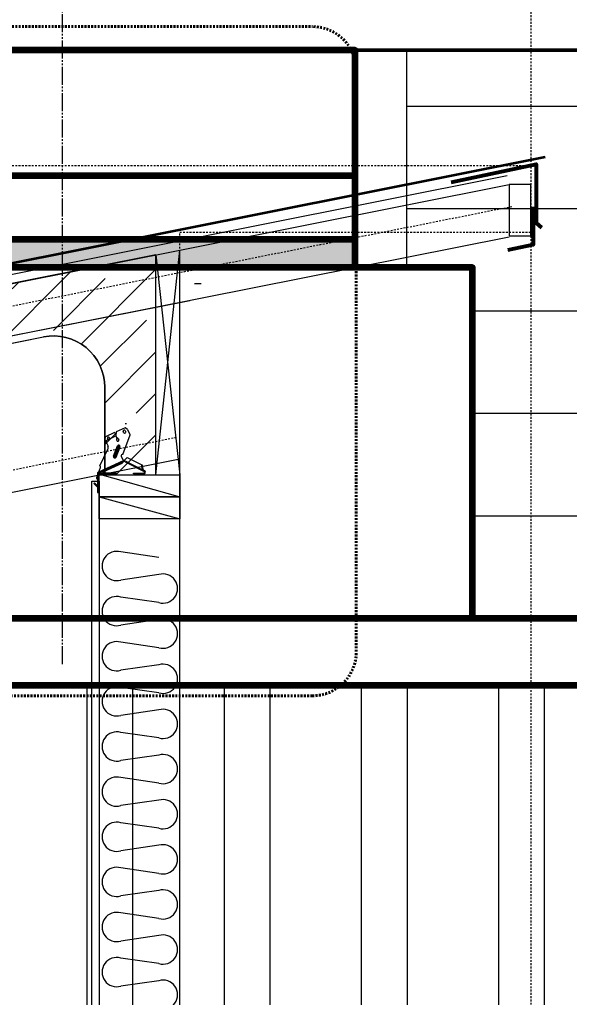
# Model space of a CAD drawing. Header units: inches. Extents: x -3905 to 10892, y 1064 to 9590.
# Drawn here: x 1424.2 to 1461.7, y 3556.5 to 3623.3 of the extents above; entities that cross this region are included whole.
import ezdxf

# ---------------------------------------------------------------- set-up
doc = ezdxf.new("R2010")
doc.units = ezdxf.units.IN
doc.header["$MEASUREMENT"] = 0
doc.header["$PDMODE"] = 3
for name, pattern in [('HIDDEN2', [0.1875, 0.125, -0.0625]), ('MYHIDDEN', [0.1875, 0.125, -0.0625]), ('MYPHANTOM', [1.6875, 1.25, -0.0625, 0.125, -0.0625, 0.125, -0.0625])]:
    doc.linetypes.add(name, pattern=pattern)
doc.layers.add('ELEVATIONS', color=40, linetype='Continuous', lineweight=0)
doc.layers.add('SECTIONS', color=70, linetype='Continuous', lineweight=0)
doc.styles.get("Standard").update_dxf_attribs({"font": 'arial.ttf', "oblique": 10})
doc.dimstyles.new('WeaselDims$0', dxfattribs={"dimtxt": 0.1, "dimasz": 0.0325, "dimexe": 0.0625, "dimexo": 0.125, "dimgap": 0.09, "dimtad": 0, "dimdec": 4, "dimzin": 0, "dimdsep": 46, "dimlunit": 4, "dimtxsty": 'Standard', "dimblk": 'BOXFILLED', "dimcen": 0.09, "dimadec": 0, "dimazin": 0, "dimtfac": 1, "dimtdec": 4, "dimtofl": 0, "dimtmove": 1, "dimatfit": 3, "dimfxl": 1, "dimfrac": 2, "dimtolj": 1, "dimtzin": 0, "dimarcsym": 0})

# ---------------------------------------------------------------- blocks, each defined once
blk = doc.blocks.new('_BoxFilled')
at = {"color": 0, "linetype": 'ByBlock', "lineweight": -2}
blk.add_line((-0.5, 0), (-1, 0), dxfattribs=at)
at = {"color": 0, "linetype": 'ByBlock'}
blk.add_solid([(-0.5, 0.5), (0.5, 0.5), (-0.5, -0.5), (0.5, -0.5)], dxfattribs=at)
blk = doc.blocks.new('*D405')
at = {"layer": 'Defpoints', "color": 0, "linetype": 'Continuous', "lineweight": 5, "transparency": 16777216}
for p in [(1459.109, 3637.33), (1479.315, 3637.33), (1459.109, 3443.618)]:
    blk.add_point(p, dxfattribs=at)
at = {"layer": 'SECTIONS', "color": 0, "linetype": 'Continuous', "lineweight": -2, "transparency": 16777216}
for p, q in [((1462.109, 3637.33), (1480.815, 3637.33)), ((1479.315, 3636.55), (1479.315, 3546.856)), ((1479.315, 3444.398), (1479.315, 3534.093)), ((1462.109, 3443.618), (1480.815, 3443.618))]:
    blk.add_line(p, q, dxfattribs=at)
at = {"layer": 'SECTIONS', "color": 0, "linetype": 'Continuous', "lineweight": -2, "transparency": 16777216, "xscale": 0.78, "yscale": 0.78, "zscale": 0.78}
for p, rotation in [((1479.315, 3637.33), 90), ((1479.315, 3443.618), 270)]:
    blk.add_blockref('_BoxFilled', p, dxfattribs=dict(at, rotation=rotation))
at = {"layer": 'SECTIONS', "color": 0, "linetype": 'Continuous', "lineweight": 5, "transparency": 16777216, "insert": (1479.315, 3540.474), "char_height": 2.4, "attachment_point": 5, "rotation": 90}
blk.add_mtext('\\A1;17\'-0"', dxfattribs=at)
blk = doc.blocks.new('VPA35')
for p, q in [((1.041, 2.896), (0.428, 2.617)), ((1.041, 2.896), (1.15, 2.808)), ((1.155, 2.948), (1.144, 2.669)), ((1.768, 3.226), (1.155, 2.948)), ((1.614, 1.404), (2.116, 2.742)), ((1.614, 1.404), (2.116, 2.742)), ((1.614, 1.404), (2.116, 2.742)), ((1.671, 2.908), (1.645, 2.965)), ((1.944, 3.101), (1.768, 3.226)), ((1.813, 2.972), (1.787, 3.029)), ((1.944, 3.101), (2.099, 2.758)), ((0.408, 2.402), (0.428, 2.617)), ((0.408, 2.402), (0.459, 2.289)), ((0.532, 2.39), (0.459, 2.289)), ((0.459, 2.289), (0.604, 1.971)), ((0.532, 2.39), (1.144, 2.669)), ((0.59, 2.416), (0.564, 2.473)), ((0.732, 2.481), (0.706, 2.538)), ((1.144, 2.669), (1.216, 2.512)), ((1.177, 2.409), (1.203, 2.352)), ((1.291, 2.46), (1.317, 2.404)), ((1.319, 2.473), (1.345, 2.416)), ((0.056, 0.619), (0.602, 1.76)), ((0.056, 0.619), (0.602, 1.76)), ((0.985, 1.29), (1.249, 1.992)), ((1.029, 1.273), (1.293, 1.975)), ((1.117, 1.24), (1.38, 1.943)), ((1.161, 1.224), (1.424, 1.926)), ((-0.044, 0.137), (1.657, 0.91)), ((-0.012, 0.22), (1.658, 0.98)), ((1.551, 0.793), (0.299, 0.224)), ((1.507, 1.288), (1.675, 0.918)), ((1.507, 1.288), (1.597, 1.089)), ((1.649, 0.975), (1.653, 0.977)), ((1.766, 0.908), (3.028, 0.256)), ((1.768, 0.977), (2.96, 0.361)), ((1.917, 1.198), (2.954, 0.663)), ((2.962, 0.349), (2.914, 0.683)), ((-0.125, 0.092), (-0.125, -1.194)), ((-0.125, 0), (-0.062, 0)), ((-0.088, 0.181), (-0.043, 0.226)), ((-0.062, -1.194), (-0.062, 0)), ((-0.043, 0.137), (0.097, 0.512)), ((1.188, 0.125), (0, 0.125)), ((1.188, 0.062), (0, 0.062)), ((0.023, 0.062), (0.023, 0.125)), ((0.068, 0.434), (0.097, 0.512)), ((0.695, 0.062), (0.695, 0.125)), ((1.188, 0.062), (1.188, 0.125)), ((2.356, 0.078), (2.356, 0.125)), ((2.995, 0.373), (2.954, 0.663)), ((3.089, 0.295), (3.029, 0.326)), ((-0.365, -0.584), (-0.321, -0.539)), ((-0.125, -0.824), (-0.365, -0.584)), ((-0.321, -0.539), (-0.125, -0.736)), ((-0.188, -0.163), (-0.188, -0.226)), ((-0.125, -0.444), (-0.062, -0.444)), ((-0.125, -1.194), (-0.062, -1.194))]:
    blk.add_line(p, q)
at = {"linetype": 'Continuous', "lineweight": 5}
for p, q in [((1.71, 0.991), (1.917, 1.198)), ((2.356, 0.125), (3.029, 0.125)), ((2.356, 0.078), (3.099, 0.078))]:
    blk.add_line(p, q, dxfattribs=at)
for centre, radius, start, end in [((1.716, 2.997), 0.078, 24.45032, 204.45032), ((1.742, 2.94), 0.078, 204.45032, 24.45032), ((2.127, 2.771), 0.03, 204.45032, 249.51716), ((2.127, 2.771), 0.03, 204.45032, 249.51716), ((0.635, 2.505), 0.078, 24.45032, 204.45032), ((1.248, 2.441), 0.078, 24.45032, 204.45032), ((1.274, 2.384), 0.078, 204.45032, 24.45032), ((1.337, 1.959), 0.0938, 339.45032, 159.45032), ((1.337, 1.959), 0.0938, 339.45032, 159.45032), ((1.362, 2.493), 0.078, 167.70302, 204.45032), ((1.337, 1.959), 0.0467, 339.45032, 159.45032), ((1.337, 1.959), 0.0467, 339.45032, 159.45032), ((1.388, 2.436), 0.078, 204.45032, 241.19762), ((0.376, 1.868), 0.25, 334.45032, 24.45032), ((0.376, 1.868), 0.25, 334.45032, 24.45032), ((1.584, 1.324), 0.0855, 69.45032, 204.45032), ((1.584, 1.324), 0.0855, 69.45032, 204.45032), ((1.073, 1.257), 0.0938, 159.45032, 339.45032), ((1.073, 1.257), 0.0467, 159.45032, 339.45032), ((1.525, 0.85), 0.0625, 294.45032, 24.45032), ((1.708, 0.796), 0.125, 62.69196, 114.45032), ((1.71, 0.866), 0.125, 62.69192, 114.45032), ((0, 0.092), 0.125, 135, 180), ((0, 0), 0.125, 90, 180), ((0, 0), 0.0625, 90, 180), ((0, 0.092), 0.0625, 135, 163.77398), ((0.017, 0.542), 0.0855, 339.45032, 63.04471), ((0.017, 0.542), 0.0855, 339.45032, 63.04471), ((0.273, 0.281), 0.0625, 204.45032, 294.45032), ((3.086, 0.367), 0.125, 188.19163, 242.69196), ((3.057, 0.381), 0.0625, 188.19163, 242.69247), ((3.032, 0.184), 0.125, 302.69193, 62.69193), ((-0.125, -0.163), 0.0625, 90, 180), ((-0.125, -0.226), 0.0625, 180, 270)]:
    blk.add_arc(centre, radius, start, end)
blk.add_arc((3.029, 0.19), 0.0653, 269.59515, 90.40485, dxfattribs=at)

msp = doc.modelspace()

# ---------------------------------------------------------------- hatches: boundary and pattern name
at = {"layer": 'ELEVATIONS', "linetype": 'Continuous', "lineweight": 9}
h = msp.add_hatch(color=252, dxfattribs=at)
h.dxf.hatch_style = 1
h.paths.add_polyline_path([(1148.09618, 3600.47325), (1423.10399, 3600.47325), (1423.10399, 3606.37641), (1447.09618, 3606.37641), (1447.09618, 3608.30658), (1124.09618, 3608.30658), (1124.09618, 3521.42881), (1124.09618, 3508.6647), (1148.09618, 3508.6647)])
at = {"layer": 'ELEVATIONS', "linetype": 'Continuous', "lineweight": 5}
h = msp.add_hatch(dxfattribs=at)
h.set_pattern_fill('ANSI32', color=256, scale=25, angle=45)
h.set_pattern_definition([(90, (-1524.341, 8.977), (-9.375, 2e-15), []), (90, (-1521.216, 12.102), (-9.375, 2e-15), [])])
h.paths.add_polyline_path([(1845.10399, 3577.82173), (1447.10399, 3577.82173), (1423.10399, 3577.82173), (1423.10399, 3517.69637), (1845.10399, 3517.69637)])
at = {"layer": 'SECTIONS', "linetype": 'Continuous', "lineweight": 5}
h = msp.add_hatch(dxfattribs=at)
h.set_pattern_fill('ANSI35', color=256, scale=16)
h.set_pattern_definition([(45, (193.2876, -77.7163), (-2.828427, 2.828427), []), (45, (196.116, -77.7163), (-2.828427, 2.828427), [5, -1, 0, -1])])
edge = h.paths.add_edge_path()
edge.add_line((1189.97261, 3554.68725), (1189.96931, 3554.69323))
edge.add_line((1189.96931, 3554.69323), (1189.86202, 3554.93074))
edge.add_line((1189.86202, 3554.93074), (1189.77281, 3555.17708))
edge.add_line((1189.77281, 3555.17708), (1189.70092, 3555.4319))
edge.add_line((1189.70092, 3555.4319), (1189.64561, 3555.69482))
edge.add_line((1189.64561, 3555.69482), (1189.60612, 3555.96547))
edge.add_line((1189.60612, 3555.96547), (1189.58169, 3556.24348))
edge.add_line((1189.58169, 3556.24348), (1189.57158, 3556.52849))
edge.add_line((1189.57158, 3556.52849), (1189.57502, 3556.82013))
edge.add_line((1189.57502, 3556.82013), (1189.59127, 3557.11803))
edge.add_line((1189.59127, 3557.11803), (1189.61957, 3557.42182))
edge.add_line((1189.61957, 3557.42182), (1189.65918, 3557.73113))
edge.add_line((1189.65918, 3557.73113), (1189.70932, 3558.0456))
edge.add_line((1189.70932, 3558.0456), (1189.76926, 3558.36486))
edge.add_line((1189.76926, 3558.36486), (1189.83824, 3558.68853))
edge.add_line((1189.83824, 3558.68853), (1189.85072, 3558.74144))
edge.add_line((1189.85072, 3558.74144), (1167.23402, 3554.24019))
edge.add_line((1167.23402, 3554.24019), (1167.23402, 3539.61844))
edge.add_line((1167.23402, 3539.61844), (1170.73402, 3539.61844))
edge.add_line((1170.73402, 3539.61844), (1170.73402, 3547.98626))
edge.add_arc((1174.23402, 3547.98626), 3.5, 101.2561223, 180, ccw=False)
edge.add_line((1173.55084, 3551.41893), (1189.97261, 3554.68725))
edge = h.paths.add_edge_path()
edge.add_line((1200.73193, 3557.05933), (1200.73391, 3556.829))
edge.add_line((1200.73391, 3556.829), (1425.80865, 3601.62415))
edge.add_arc((1426.49183, 3598.19148), 3.5, 0, 101.2561223, ccw=False)
edge.add_line((1429.99183, 3598.19148), (1429.99183, 3592.18439))
edge.add_line((1429.99183, 3592.18439), (1433.49183, 3592.18439))
edge.add_line((1433.49183, 3592.18439), (1433.49183, 3607.23174))
edge.add_line((1433.49183, 3607.23174), (1201.4676, 3561.05347))
edge.add_line((1201.4676, 3561.05347), (1201.44343, 3560.9702))
edge.add_line((1201.44343, 3560.9702), (1201.3475, 3560.62883))
edge.add_line((1201.3475, 3560.62883), (1201.25584, 3560.28927))
edge.add_line((1201.25584, 3560.28927), (1201.16918, 3559.95182))
edge.add_line((1201.16918, 3559.95182), (1201.08824, 3559.61677))
edge.add_line((1201.08824, 3559.61677), (1201.01372, 3559.28444))
edge.add_line((1201.01372, 3559.28444), (1200.94633, 3558.95512))
edge.add_line((1200.94633, 3558.95512), (1200.8868, 3558.62912))
edge.add_line((1200.8868, 3558.62912), (1200.83584, 3558.30672))
edge.add_line((1200.83584, 3558.30672), (1200.79416, 3557.98825))
edge.add_line((1200.79416, 3557.98825), (1200.76247, 3557.67399))
edge.add_line((1200.76247, 3557.67399), (1200.74149, 3557.36425))
edge.add_line((1200.74149, 3557.36425), (1200.73193, 3557.05933))

# ---------------------------------------------------------------- linework, layer by layer
at = {"layer": 'ELEVATIONS', "linetype": 'Continuous', "lineweight": 50}
msp.add_line((1423.09618, 3621.22377), (1739.59618, 3621.22377), dxfattribs=at)
at = {"layer": 'ELEVATIONS', "linetype": 'Continuous', "lineweight": 5}
for p, q in [((1447.09618, 3621.22377), (1447.09618, 3606.37641)), ((1712.09618, 3617.37641), (1450.59618, 3617.37641)), ((1712.09618, 3610.37641), (1450.59618, 3610.37641)), ((1712.09618, 3603.37641), (1455.10399, 3603.37641)), ((1465.59618, 3596.37641), (1455.10399, 3596.37641)), ((1465.59618, 3589.37641), (1455.10399, 3589.37641))]:
    msp.add_line(p, q, dxfattribs=at)
at = {"layer": 'ELEVATIONS', "linetype": 'Continuous', "lineweight": 9}
for p, q in [((1450.59618, 3621.22377), (1450.59618, 3606.37641)), ((1423.10399, 3582.37641), (1845.10399, 3582.37641))]:
    msp.add_line(p, q, dxfattribs=at)
at = {"layer": 'ELEVATIONS', "linetype": 'Continuous', "lineweight": 90}
for p, q in [((1124.09618, 3612.65471), (1447.09618, 3612.65471)), ((1124.09618, 3608.30658), (1447.09618, 3608.30658)), ((1845.10399, 3582.37641), (1423.10399, 3582.37641)), ((1423.10399, 3577.82173), (1447.10399, 3577.82173)), ((1447.10399, 3577.82173), (1845.10399, 3577.82173))]:
    msp.add_line(p, q, dxfattribs=at)
for points in [[(1447.09618, 3606.37641), (1447.09618, 3621.22377), (1423.09618, 3621.22377), (1423.09618, 3685.12543), (1739.59618, 3685.12543), (1739.59618, 3621.22377), (1715.59618, 3621.22377), (1715.59618, 3582.37641)], [(1455.10399, 3582.37641), (1455.10399, 3606.37641), (1423.10399, 3606.37641), (1423.10399, 3406.6647), (1399.09511, 3406.6647)]]:
    msp.add_lwpolyline(points, dxfattribs=at)
at = {"layer": 'SECTIONS', "linetype": 'MYPHANTOM', "lineweight": 18}
msp.add_line((1427.10902, 3579.24344), (1427.10902, 3637.33016), dxfattribs=at)
at = {"layer": 'SECTIONS', "linetype": 'MYHIDDEN', "lineweight": 5}
for p, q in [((1459.10902, 3637.33016), (1459.10902, 3431.61844)), ((1201.04795, 3559.44054), (1457.90181, 3610.56048)), ((1205.70643, 3549.15194), (1434.82404, 3594.75172))]:
    msp.add_line(p, q, dxfattribs=at)
at = {"layer": 'SECTIONS', "linetype": 'Continuous', "lineweight": 35}
msp.add_line((1201.91645, 3562.54477), (1460.07284, 3613.92395), dxfattribs=at)
at = {"layer": 'SECTIONS', "linetype": 'MYHIDDEN', "lineweight": 18}
for p, q in [((1037.10902, 3613.33016), (1459.11683, 3613.33016)), ((1435.11683, 3608.77547), (1459.10902, 3608.77547))]:
    msp.add_line(p, q, dxfattribs=at)
at = {"layer": 'SECTIONS', "linetype": 'Continuous', "lineweight": 5}
for p, q in [((1201.66738, 3561.73049), (1457.48702, 3612.6446)), ((1201.46732, 3561.05342), (1457.60902, 3612.03162)), ((1433.49183, 3592.18439), (1435.11683, 3607.55515)), ((1433.49183, 3607.23174), (1435.11683, 3592.18439)), ((1435.11683, 3605.35528), (1435.11683, 3605.99365)), ((1435.11683, 3605.27397), (1435.11683, 3605.35528)), ((1436.11683, 3605.27397), (1436.58402, 3605.27397)), ((1200.73279, 3556.82878), (1425.80865, 3601.62415)), ((1205.78979, 3547.63911), (1435.11683, 3593.28057)), ((1429.63202, 3592.24689), (1435.11683, 3590.68439)), ((1435.11683, 3522.84119), (1435.11683, 3592.18439)), ((1429.60902, 3590.68439), (1435.11683, 3589.18439)), ((1433.68102, 3586.54834), (1431.08794, 3586.92442)), ((1433.68102, 3585.38205), (1431.08794, 3585.00597)), ((1433.68102, 3583.46361), (1431.08794, 3583.83968)), ((1433.68102, 3582.29731), (1431.08794, 3581.92124)), ((1433.68102, 3580.37887), (1431.08794, 3580.75495)), ((1433.68102, 3579.21258), (1431.08794, 3578.8365)), ((1433.68102, 3577.29413), (1431.08794, 3577.67021)), ((1433.68102, 3576.12784), (1431.08794, 3575.75176)), ((1433.68102, 3574.20939), (1431.08794, 3574.58547)), ((1433.68102, 3573.0431), (1431.08794, 3572.66703)), ((1433.68102, 3571.12466), (1431.08794, 3571.50073)), ((1433.68102, 3569.95837), (1431.08794, 3569.58229)), ((1433.68102, 3568.03992), (1431.08794, 3568.416)), ((1433.68102, 3566.87363), (1431.08794, 3566.49755)), ((1433.68102, 3564.95518), (1431.08794, 3565.33126)), ((1433.68102, 3563.78889), (1431.08794, 3563.41281)), ((1433.68102, 3561.87045), (1431.08794, 3562.24652)), ((1433.68102, 3560.70415), (1431.08794, 3560.32808)), ((1433.68102, 3558.78571), (1431.08794, 3559.16179)), ((1433.68102, 3557.61942), (1431.08794, 3557.24334))]:
    msp.add_line(p, q, dxfattribs=at)
at = {"layer": 'SECTIONS', "linetype": 'Continuous', "lineweight": 20}
for p, q in [((1388.72332, 3594.75311), (1457.60902, 3608.46298)), ((1435.11683, 3592.18439), (1435.11683, 3607.55515)), ((1433.49183, 3592.18439), (1433.49183, 3607.23174)), ((1388.72332, 3594.75311), (1435.80001, 3604.12247)), ((1429.99183, 3592.18439), (1429.99183, 3598.19148))]:
    msp.add_line(p, q, dxfattribs=at)
at = {"layer": 'SECTIONS', "linetype": 'MYHIDDEN', "lineweight": 0}
msp.add_line((1435.11683, 3606.53802), (1435.11683, 3608.77547), dxfattribs=at)
at = {"layer": 'SECTIONS', "linetype": 'HIDDEN2', "lineweight": 40}
msp.add_lwpolyline([(1415.11513, 3622.83687), (1444.17284, 3622.83687, -0.41421356), (1447.17284, 3619.83687), (1447.17284, 3580.08719, -0.41421356), (1444.17284, 3577.08719), (1415.11513, 3577.08719, -0.41421356), (1412.11513, 3580.08719), (1412.11513, 3619.83687, -0.41421356)], format="xyb", close=True, dxfattribs=at)
at = {"layer": 'SECTIONS', "linetype": 'Continuous', "lineweight": 53}
for points in [[(1453.657, 3612.20861), (1459.45244, 3613.42408), (1459.45244, 3609.42408), (1459.82537, 3609.09104)], [(1459.26147, 3610.50706), (1459.26147, 3607.91747), (1457.51639, 3607.55521)]]:
    msp.add_lwpolyline(points, dxfattribs=at)
at = {"layer": 'SECTIONS', "linetype": 'Continuous', "lineweight": 20}
msp.add_lwpolyline([(1457.60902, 3608.53162), (1459.10902, 3608.53162), (1459.10902, 3612.03162), (1457.60902, 3612.03162)], close=True, dxfattribs=at)
at = {"layer": 'SECTIONS', "linetype": 'Continuous', "lineweight": 5}
msp.add_lwpolyline([(1200.73279, 3556.82878), (1425.80865, 3601.62415, -0.47299747), (1429.99183, 3598.19148), (1429.99183, 3592.18439), (1433.49183, 3592.18439), (1433.49183, 3607.23174), (1201.46732, 3561.05342)], format="xyb", dxfattribs=at)
for points in [[(1429.60902, 3592.18439), (1435.11683, 3592.18439), (1435.11683, 3590.68439), (1429.60902, 3590.68439)], [(1429.60902, 3522.84119), (1429.10902, 3522.84119), (1429.10902, 3591.75358), (1429.60902, 3591.75358)], [(1429.60902, 3590.68439), (1435.11683, 3590.68439), (1435.11683, 3589.18439), (1429.60902, 3589.18439)]]:
    msp.add_lwpolyline(points, close=True, dxfattribs=at)
at = {"layer": 'SECTIONS', "linetype": 'Continuous', "lineweight": 20}
msp.add_arc((1426.49183, 3598.19148), 3.5, 0, 101.2561223, dxfattribs=at)
at = {"layer": 'SECTIONS', "linetype": 'Continuous', "lineweight": 5}
for centre, start, end in [((1430.80528, 3585.9652), 73.581503, 286.418497), ((1433.96367, 3584.42283), 253.581503, 106.418497), ((1430.80528, 3582.88046), 73.581503, 286.418497), ((1433.96367, 3581.33809), 253.581503, 106.418497), ((1430.80528, 3579.79572), 73.581503, 286.418497), ((1433.96367, 3578.25335), 253.581503, 106.418497), ((1430.80528, 3576.71099), 73.581503, 286.418497), ((1433.96367, 3575.16862), 253.581503, 106.418497), ((1430.80528, 3573.62625), 73.581503, 286.418497), ((1433.96367, 3572.08388), 253.581503, 106.418497), ((1430.80528, 3570.54151), 73.581503, 286.418497), ((1433.96367, 3568.99914), 253.581503, 106.418497), ((1430.80528, 3567.45677), 73.581503, 286.418497), ((1433.96367, 3565.91441), 253.581503, 106.418497), ((1430.80528, 3564.37204), 73.581503, 286.418497), ((1433.96367, 3562.82967), 253.581503, 106.418497), ((1430.80528, 3561.2873), 73.581503, 286.418497), ((1433.96367, 3559.74493), 253.581503, 106.418497), ((1430.80528, 3558.20256), 73.581503, 286.418497), ((1433.96367, 3556.66019), 253.581503, 106.418497)]:
    msp.add_arc(centre, 1, start, end, dxfattribs=at)

# ---------------------------------------------------------------- block references
msp.add_blockref('VPA35', (1429.60902, 3592.18439), dxfattribs=at)

# ---------------------------------------------------------------- dimensions: what is measured, and where the dimension line sits
dim = msp.add_linear_dim(base=(1479.31464, 3637.33016), p1=(1459.10902, 3443.61844), p2=(1459.10902, 3637.33016), angle=90, text='17\'-0"', dimstyle='WeaselDims$0', override={"dimscale": 24}, dxfattribs=at)
dim.commit()
dim.dimension.update_dxf_attribs({"geometry": '*D405', "text_midpoint": (1479.31464, 3540.4743)})

doc.saveas('drawing.dxf')
